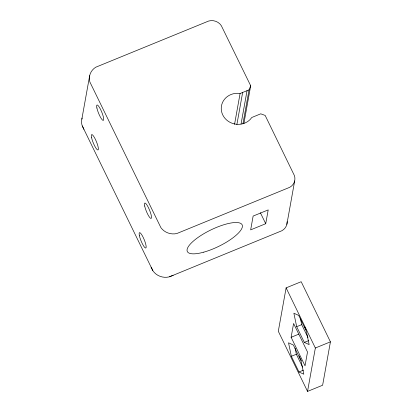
<?xml version="1.0" encoding="UTF-8"?>
<svg xmlns="http://www.w3.org/2000/svg" width="412" height="412" viewBox="0 0 412 412"><rect width="100%" height="100%" fill="white"/><g stroke="black" fill="none" stroke-linecap="round" stroke-linejoin="round"><path stroke-width="0.62" d="M81.849 119.099L89.656 75.7M234.546 124.336L240.093 93.514L249.064 89.842L250.687 85.758L221.316 25.683A10.903 10.161 10.2 0 0 208.663 21.027L95.764 67.213A14.688 13.694 10.2 0 0 89.883 82.014L160.896 227.656A14.698 13.704 10.2 0 0 176.851 233.522L289.734 187.311A10.903 10.161 10.2 0 0 294.395 175.569L265.158 115.437L260.755 113.82L251.784 117.492L250.202 119.459A16.629 15.502 10.2 0 1 222.768 114.984A16.629 15.502 10.2 0 1 237.436 93.282L240.093 93.514M236.874 124.548L242.642 92.473M241.056 124.002L247.056 90.666M242.956 123.806L249.064 89.842M243.899 123.497L250.687 85.758M265.719 223.711L268.207 209.904L253.138 216.068L250.656 229.875L265.719 223.711L260.384 212.762M286.865 224.349L294.673 180.95M286.113 287.87L278.306 331.269L307.543 391.4L322.617 385.246L330.424 341.847L301.187 281.715L286.113 287.87L315.355 348.001L307.543 391.4M291.119 337.294L293.602 323.487L307.512 352.013L305.029 365.82L291.119 337.294L298.654 334.214M173.164 275.293L169.044 276.921A14.698 13.704 10.2 0 1 153.089 271.055L151.142 267.197M169.641 276.735L281.926 230.71A10.903 10.161 10.2 0 0 287.113 221.651M296.681 326.695L293.874 313.213L298.705 315.422L306.343 331.119L309.149 344.602L304.319 342.393L296.681 326.695L301.708 324.646L300.43 318.512M304.319 342.393L308.784 340.564M291.341 356.292L288.534 342.81L293.365 345.019L301.002 360.716L303.809 374.199L298.978 371.99L291.341 356.292L296.362 354.243L295.085 348.114M315.355 348.001L330.424 341.847M298.978 371.99L303.443 370.167M83.919 129.316L82.076 125.413A14.688 13.694 10.2 0 1 82.117 118.074M82.282 125.954L152.77 270.535M301.708 324.646L307.98 337.536M296.362 354.243L302.635 367.133M306.008 329.811A8.312 1.689 67.8 0 1 305.338 328.364M305.127 327.864A8.312 1.689 67.8 0 1 304.525 326.35M301.352 360.747A8.312 1.689 67.8 0 1 299.993 357.961M299.781 357.467A8.312 1.689 67.8 0 1 299.179 355.947M203.806 252.144A30.483 9.105 -26 0 0 242.235 225.045A30.483 9.105 -26 0 0 198.167 237.353A30.483 9.105 -26 0 0 203.806 252.144M96.892 107.99A8.312 1.694 67.7 0 0 102.918 120.34A8.312 1.694 67.7 0 0 100.703 109.726A8.312 1.694 67.7 0 0 96.892 107.99M144.694 206.036A8.312 1.694 67.7 0 0 150.72 218.386A8.312 1.694 67.7 0 0 148.505 207.772A8.312 1.694 67.7 0 0 144.694 206.036M91.567 137.582A8.312 1.694 67.7 0 0 97.593 149.932A8.312 1.694 67.7 0 0 95.378 139.318A8.312 1.694 67.7 0 0 91.567 137.582M139.374 235.623A8.312 1.694 67.7 0 0 145.395 247.978A8.312 1.694 67.7 0 0 143.18 237.363A8.312 1.694 67.7 0 0 139.374 235.623"/></g></svg>
